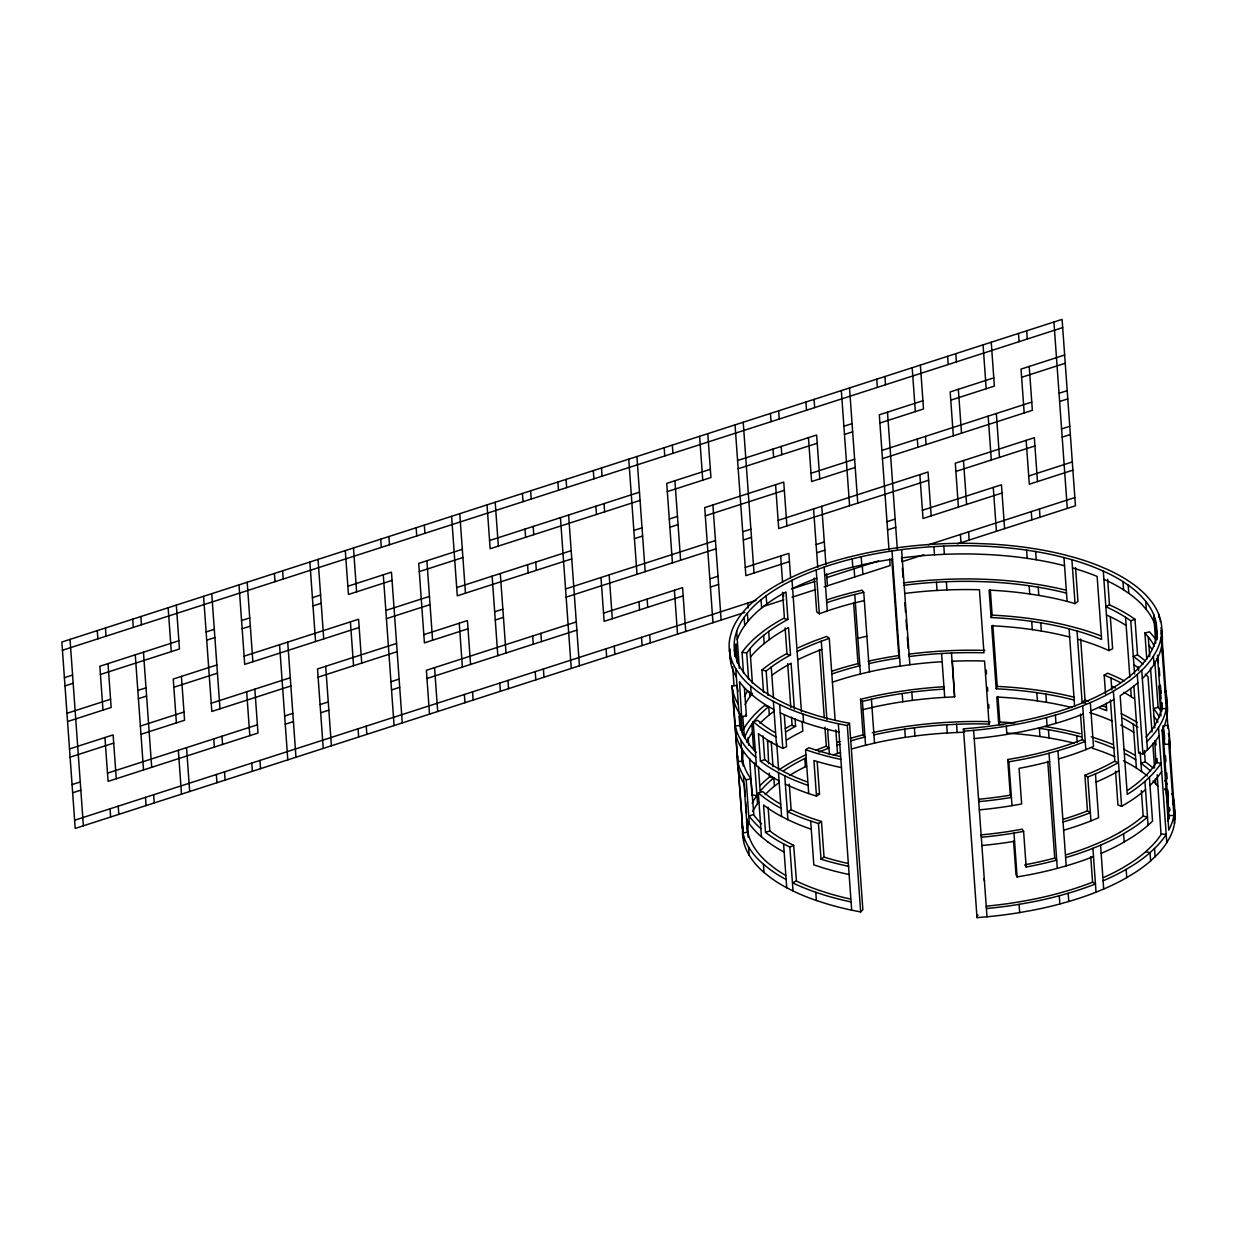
<?xml version="1.0" encoding="UTF-8"?>
<svg xmlns="http://www.w3.org/2000/svg" width="1237" height="1237" viewBox="0 0 1237 1237"><rect width="100%" height="100%" fill="white"/><g stroke="black" fill="none" stroke-linecap="round" stroke-linejoin="round"><path stroke-width="1.5" d="M737.329 662.862L735.969 643.889L735.721 644.894A174.046 83.049 -4.1 0 0 734.824 656.46L734.376 649.858A174.046 83.049 -4.1 0 1 735.134 636.668L736.835 630.885A172.438 82.276 -4.1 0 1 743.978 617.526L747.38 613.104A175.453 83.729 -4.1 0 1 759.487 601.027L766.151 595.801A183.323 87.471 -4.1 0 1 784.413 584.266L792.02 580.292A193.575 92.373 -4.1 0 1 812.91 571.169L824.151 567.072A206.687 98.62 -4.1 0 1 850.02 559.402L862.05 556.511A219.506 104.743 -4.1 0 1 891.305 551.068L901.603 549.615A228.922 109.227 -4.1 0 1 930.533 546.8L943.8 546.089A235.107 112.18 -4.1 0 1 974.694 545.842L987.775 546.352A235.417 112.335 -4.1 0 1 1025.829 550.017L1035.663 551.547A229.866 109.676 -4.1 0 1 1061.037 556.789L1071.907 559.696A219.707 104.836 -4.1 0 1 1095.286 567.675L1104.347 571.556A206.888 98.728 -4.1 0 1 1123.01 581.622L1128.206 585.132A194.998 93.038 -4.1 0 1 1141.349 596.311L1145.941 601.569A183.493 87.564 -4.1 0 1 1153.564 614.341L1155.172 618.948A176.118 84.039 -4.1 0 1 1156.781 631.458L1156.178 637.364A172.453 82.291 -4.1 0 1 1151.601 650.724L1148.261 656.43A173.768 82.91 -4.1 0 1 1139.2 667.609L1132.953 673.531A179.674 85.74 -4.1 0 1 1117.413 685.112L1109.357 689.999A189.879 90.61 -4.1 0 1 1088.112 700.559L1079.793 703.992A201.353 96.084 -4.1 0 1 1056.367 712.125L1044.492 715.512A214.573 102.377 -4.1 0 1 1016.536 721.882L1003.903 724.124A226.108 107.882 -4.1 0 1 973.612 727.974L963.468 728.84L977.014 917.622L987.327 916.756A231.304 110.371 -4.1 0 0 1018.329 912.798L1031.271 910.509A219.475 104.728 -4.1 0 0 1059.846 904L1072.031 900.521A206.316 98.45 -4.1 0 0 1096.044 892.186L1104.564 888.661A194.812 92.961 -4.1 0 0 1126.366 877.837L1134.654 872.812A184.591 88.074 -4.1 0 0 1150.626 860.906L1157.043 854.813A178.716 85.276 -4.1 0 0 1166.367 843.325L1169.8 837.434A177.355 84.626 -4.1 0 0 1174.501 823.703L1175.135 817.611A181.081 86.404 -4.1 0 0 1174.609 809.725M736.371 677.01A185.612 88.569 -4.1 0 1 731.113 664.656L729.382 650.245A178.963 85.384 -4.1 0 1 730.17 636.684L731.917 630.715A177.463 84.673 -4.1 0 1 739.278 616.969L742.772 612.423A180.401 86.08 -4.1 0 1 755.219 600.022L762.069 594.641A188.333 89.868 -4.1 0 1 780.841 582.797L788.649 578.73A198.554 94.739 -4.1 0 1 810.065 569.36L821.615 565.154A211.589 100.97 -4.1 0 1 848.087 557.299L860.411 554.346A224.5 107.124 -4.1 0 1 890.331 548.764L900.861 547.295A233.87 111.593 -4.1 0 1 930.41 544.404L943.97 543.692A240.117 114.577 -4.1 0 1 975.514 543.445L988.873 543.955A240.457 114.732 -4.1 0 1 1027.746 547.697L1037.781 549.259A234.814 112.041 -4.1 0 1 1063.696 554.609L1074.814 557.593A224.717 107.217 -4.1 0 1 1098.734 565.742L1108.027 569.731A211.836 101.078 -4.1 0 1 1127.123 580.045L1132.443 583.632A199.915 95.388 -4.1 0 1 1145.926 595.105L1150.642 600.502A188.441 89.914 -4.1 0 1 1158.466 613.614L1160.12 618.361A181.081 86.404 -4.1 0 1 1161.775 631.21L1161.172 637.163A177.355 84.626 -4.1 0 1 1156.44 651.033L1152.992 656.924A178.716 85.276 -4.1 0 1 1143.684 668.413L1137.267 674.505A184.591 88.074 -4.1 0 1 1121.294 686.411L1113.006 691.437A194.812 92.961 -4.1 0 1 1091.204 702.26L1082.684 705.786A206.316 98.45 -4.1 0 1 1058.671 714.12L1046.487 717.599A219.475 104.728 -4.1 0 1 1017.912 724.109L1004.97 726.397A231.304 110.371 -4.1 0 1 973.952 730.34L963.654 731.222L963.468 728.84M1163.12 726.877A176.118 84.039 -4.1 0 1 1164.45 738.365L1163.831 744.272L1169.181 818.832M1166.213 703.327L1165.826 697.854A181.081 86.404 -4.1 0 1 1167.481 710.703L1166.847 716.811A177.355 84.626 -4.1 0 1 1162.131 730.541L1168.749 830.073L1169.212 829.223A177.355 84.626 -4.1 0 0 1173.913 815.492L1168.95 815.539A172.453 82.291 -4.1 0 1 1167.542 821.213M1162.842 725.856L1167.79 725.269A181.081 86.404 -4.1 0 1 1169.444 738.118L1168.841 744.071L1174.501 823.703M1162.27 641.044L1162.363 639.436A181.081 86.404 -4.1 0 0 1161.002 627.638M1161.899 702.724L1162.161 709.249M1166.8 704.1L1166.893 702.492A181.081 86.404 -4.1 0 0 1165.239 689.627L1164.96 688.731M1169.939 747.952L1170.032 746.344A181.081 86.404 -4.1 0 0 1168.377 733.479M1174.454 811.008L1174.547 809.385A181.081 86.404 -4.1 0 0 1173.186 797.587M863.009 709.605L872.843 707.27A219.506 104.743 -4.1 0 1 902.113 701.827L912.411 700.374A228.922 109.227 -4.1 0 1 941.342 697.56L954.608 696.848L952.351 660.697M1161.141 637.318L1166.847 716.811M1168.81 744.21L1163.831 744.272M737.252 639.575L737.422 639.096A172.438 82.276 -4.1 0 1 744.566 625.752L747.968 621.314A175.453 83.729 -4.1 0 1 760.075 609.253L766.739 604.027A183.323 87.471 -4.1 0 1 785 592.492L785.974 591.966L787.938 619.381L786.964 619.907A183.323 87.471 -4.1 0 0 768.703 631.427L762.038 636.668A175.453 83.729 -4.1 0 0 749.931 648.729L746.715 652.92L748.586 679.175M873.956 734.886L874.822 734.685A219.506 104.743 -4.1 0 1 904.077 729.242L914.375 727.789A228.922 109.227 -4.1 0 1 943.305 724.975L956.572 724.263A235.107 112.18 -4.1 0 1 987.466 724.016L989.074 724.062L989.94 721.666M1072.494 567.922A219.707 104.836 -4.1 0 1 1095.889 575.901L1097.126 576.411L1101.641 639.452L1100.404 638.941A219.707 104.836 -4.1 0 0 1077.01 630.978L1066.139 628.056A229.866 109.676 -4.1 0 0 1040.765 622.814L1030.931 621.283A235.417 112.335 -4.1 0 0 992.878 617.619L991.084 617.526L992.136 615.129L990.296 589.554M1074.164 700.08L1071.242 699.322A229.866 109.676 -4.1 0 0 1045.868 694.081L1036.049 692.55A235.417 112.335 -4.1 0 0 997.996 688.885L996.187 688.808L997.238 686.411L992.863 625.273M1003.439 724.681A235.417 112.335 -4.1 0 0 1000.547 724.526L998.738 724.434L999.79 722.037L997.965 696.462M1142.339 678.572L1144.271 676.639A178.716 85.276 -4.1 0 0 1153.595 665.15L1157.028 659.259A177.355 84.626 -4.1 0 0 1161.729 645.528M1146.854 741.628L1148.786 739.695A178.716 85.276 -4.1 0 0 1158.11 728.191L1161.543 722.315A177.355 84.626 -4.1 0 0 1166.259 708.585L1161.28 708.646A172.453 82.291 -4.1 0 1 1156.703 721.991L1153.363 727.696A173.768 82.91 -4.1 0 1 1146.034 737.051M1159.115 735.768L1158.698 736.417A178.716 85.276 -4.1 0 1 1149.389 747.906L1142.957 753.998L1138.659 753.024L1133.819 685.607M1154.755 740.777L1155.915 763.337A173.768 82.91 -4.1 0 1 1146.869 774.517L1140.622 780.439A179.674 85.74 -4.1 0 1 1127.618 790.35M1161.682 771.393L1161.249 772.058A178.716 85.276 -4.1 0 1 1151.941 783.547L1149.993 785.48M1157.183 774.764L1161.033 834.604A173.768 82.91 -4.1 0 1 1151.972 845.783L1145.725 851.705A179.674 85.74 -4.1 0 1 1130.185 863.287L1122.129 868.173A189.879 90.61 -4.1 0 1 1104.115 877.296M743.499 672.974L742.03 652.347L745.323 648.064A180.401 86.08 -4.1 0 1 757.771 635.663L764.621 630.282A188.333 89.868 -4.1 0 1 783.392 618.438L787.938 619.381M745.045 704.611A172.438 82.276 -4.1 0 1 749.668 697.019L752.513 693.261M742.757 716.316L744.488 737.778A172.438 82.276 -4.1 0 1 751.632 724.434L755.034 719.996A175.453 83.729 -4.1 0 1 767.141 707.935L768.718 706.652L769.306 714.878L767.729 716.161A175.453 83.729 -4.1 0 0 759.997 723.367M752.714 811.518A172.438 82.276 -4.1 0 1 757.338 803.926L758.714 802.04M752.405 732.412L752.22 732.66A172.438 82.276 -4.1 0 0 746.669 742.169M752.05 795.144L749.637 758.59M729.382 650.245L730.526 656.43A185.612 88.569 -4.1 0 0 735.783 668.8L738.922 673.531A194.998 93.038 -4.1 0 0 750.534 685.947L756.812 690.988A207.785 99.146 -4.1 0 0 773.372 701.364L779.959 704.719A219.861 104.913 -4.1 0 0 802.071 713.78L812.523 717.182A231.164 110.309 -4.1 0 0 838.33 723.769L851.69 910.169L860.674 911.947L847.314 725.547L849.51 723.274L840.773 721.542A226.263 107.959 -4.1 0 1 815.508 715.11L805.302 711.785M860.674 911.947L862.869 909.674L849.51 723.274M1137.854 682.731A184.591 88.074 -4.1 0 1 1121.882 694.637L1120.165 695.72L1127.247 794.401L1128.948 793.319A184.591 88.074 -4.1 0 0 1144.921 781.413L1151.353 775.321A178.716 85.276 -4.1 0 0 1160.662 763.832L1161.095 763.167L1156.332 762.719M1103.11 880.806L1103.976 880.435A194.812 92.961 -4.1 0 0 1125.778 869.611L1134.066 864.586A184.591 88.074 -4.1 0 0 1150.039 852.68L1156.456 846.587A178.716 85.276 -4.1 0 0 1165.764 835.099L1166.197 834.449L1161.435 833.985M1101.146 853.391L1102.012 853.02A194.812 92.961 -4.1 0 0 1123.814 842.196L1132.102 837.171A184.591 88.074 -4.1 0 0 1148.075 825.265L1152.559 821.121L1149.405 777.253M750.519 656.955A175.453 83.729 -4.1 0 1 762.626 644.894L769.29 639.653A183.323 87.471 -4.1 0 1 787.552 628.133L788.541 627.592L790.505 655.007L789.515 655.533A183.323 87.471 -4.1 0 0 771.254 667.068L766.167 671.011L761.93 669.975L763.538 692.488M761.93 669.975L767.187 665.908A188.333 89.868 -4.1 0 1 785.943 654.064L790.505 655.007M769.306 714.878L774.408 710.935M768.641 763.755L767.636 740.762M767.033 741.257L771.842 741.813M765.1 794.633A175.453 83.729 -4.1 0 1 772.847 787.428L779.511 782.201M774.408 786.144L773.821 777.918L769.584 776.882L767.991 778.197A180.401 86.08 -4.1 0 0 760.028 785.603M772.259 779.202L773.821 777.918M991.084 617.526L989.105 590.126L990.914 590.204A235.417 112.335 -4.1 0 1 1028.968 593.868L1038.802 595.399A229.866 109.676 -4.1 0 1 1064.176 600.641L1075.046 603.563L1077.968 601.46L1075.541 567.69M1077.025 630.963L1082.128 702.245L1085.035 700.142A224.717 107.217 -4.1 0 1 1088.637 701.193M785.356 784.057L785.65 784.212A219.861 104.913 -4.1 0 0 807.776 793.273L816.482 796.149L819.512 794.077L817.224 762.193M818.446 823.548L821.476 821.492L824.028 857.117L820.997 859.189L818.446 823.548L809.74 820.688A219.861 104.913 -4.1 0 1 787.613 811.627L791.371 809.833A214.774 102.485 -4.1 0 0 812.972 818.693L821.476 821.492M808.72 793.613L805.565 749.746L808.766 747.736L818.074 750.735A226.263 107.959 -4.1 0 0 839.985 756.456M1115.527 771.177L1117.939 804.931L1121.619 806.354L1129.551 801.53A184.591 88.074 -4.1 0 0 1145.524 789.639M1065.614 857.643L1068.892 856.669A206.316 98.45 -4.1 0 0 1092.905 848.335L1101.425 844.809A194.812 92.961 -4.1 0 0 1123.227 833.97L1131.515 828.945A184.591 88.074 -4.1 0 0 1147.488 817.038L1143.174 816.064A179.674 85.74 -4.1 0 1 1127.634 827.646L1119.578 832.532M1113.965 699.446L1113.594 699.663A194.812 92.961 -4.1 0 1 1091.792 710.486L1090.926 710.858M1084.911 775.259L1087.787 777.052L1096.322 773.527A194.812 92.961 -4.1 0 0 1118.109 762.703L1114.475 761.265A189.879 90.61 -4.1 0 1 1093.214 771.826L1084.911 775.259L1087.462 810.9L1090.354 812.694A206.316 98.45 -4.1 0 1 1066.325 821.028L1063.062 822.002M1119.068 770.713L1118.696 770.929A194.812 92.961 -4.1 0 1 1096.894 781.753L1096.044 782.124M1105.538 693.849L1104.193 675.093L1107.672 673.175L1115.681 676.639A211.836 101.078 -4.1 0 1 1124.309 680.891M795.066 718.635L795.607 726.274L791.046 725.33A188.333 89.868 -4.1 0 0 785.309 728.608M795.607 726.274L794.633 726.799A183.323 87.471 -4.1 0 0 786.361 731.624M1145.508 661.146A199.915 95.388 -4.1 0 0 1137.545 654.899L1134.994 619.273L1129.659 615.67A211.836 101.078 -4.1 0 0 1110.563 605.372L1109.481 604.878L1105.847 606.718L1106.914 607.197A206.888 98.728 -4.1 0 1 1125.562 617.263L1130.757 620.758L1134.576 673.995M1077.597 639.189A219.707 104.836 -4.1 0 1 1100.992 647.167L1109.001 650.569L1112.62 648.729L1110.331 616.846M806.091 757.833A193.575 92.373 -4.1 0 0 804.792 758.467L797.185 762.44A183.323 87.471 -4.1 0 0 783.763 770.574M806.679 766.059A193.575 92.373 -4.1 0 0 805.38 766.693L797.772 770.666A183.323 87.471 -4.1 0 0 789.5 775.475M808.117 785.387L807.173 785.062A219.861 104.913 -4.1 0 1 785.062 775.986L778.475 772.646A207.785 99.146 -4.1 0 1 761.915 762.255L760.399 761.111L758.436 733.696L759.951 734.84A207.785 99.146 -4.1 0 0 776.511 745.231L782.805 748.416L786.577 746.653L784.304 714.77M811.271 829.238L810.328 828.914A219.861 104.913 -4.1 0 1 788.201 819.837L781.614 816.497A207.785 99.146 -4.1 0 1 765.054 806.122L763.554 804.962L765.517 832.377L767.033 833.522A207.785 99.146 -4.1 0 0 783.593 843.912L789.871 847.098L793.659 845.335L796.473 881.1A214.774 102.485 -4.1 0 0 818.074 889.96L828.28 893.284A226.263 107.959 -4.1 0 0 850.206 898.99M796.211 880.96L792.731 882.893A219.861 104.913 -4.1 0 0 814.843 891.954L825.295 895.356A231.164 110.309 -4.1 0 0 851.102 901.943M814.271 578.127L816.698 611.882L819.327 613.784L827.306 610.939A206.687 98.62 -4.1 0 1 853.159 603.254L864.323 600.563M797.123 651.574A193.575 92.373 -4.1 0 1 818.013 642.436L829.269 638.338L835.145 720.413M818.894 752.065A193.575 92.373 -4.1 0 1 825.682 749.344L828.96 748.091L826.331 746.205L822.837 747.519A198.554 94.739 -4.1 0 0 815.879 750.318M1058.547 758.961L1061.81 757.987A206.316 98.45 -4.1 0 0 1085.823 749.653L1093.493 746.483L1090.338 702.631M1063.65 830.228L1066.928 829.254A206.316 98.45 -4.1 0 0 1090.941 820.92L1098.595 817.75L1095.456 773.898M816.776 578.143L813.498 579.38A193.575 92.373 -4.1 0 0 792.608 588.518M821.878 649.41L818.6 650.662A193.575 92.373 -4.1 0 0 797.726 659.785M1130.757 620.758L1134.994 619.273M1133.308 656.399L1137.545 654.899M1153.178 768.053A199.915 95.388 -4.1 0 0 1145.215 761.806L1140.978 763.306A194.998 93.038 -4.1 0 1 1150.626 771.084M833.274 754.957L837.511 753.472A206.687 98.62 -4.1 0 1 840.495 752.467M760.399 761.111L764.713 759.657L766.198 760.786A202.853 96.795 -4.1 0 0 782.372 770.914L788.819 774.192A214.774 102.485 -4.1 0 0 807.142 781.877M765.517 832.377L769.816 830.924L771.3 832.053A202.853 96.795 -4.1 0 0 787.474 842.196L793.659 845.335M62.438 650.26L1062.676 327.604M64.401 677.675L72.581 675.046M178.87 640.751L99.841 666.248L102.98 710.1M206.131 631.952L214.31 629.324M241.555 620.526L249.735 617.897M312.42 597.672L320.599 595.028M347.844 586.245L391.464 572.174L402.272 722.934M462.329 549.321L418.709 563.392L424.415 642.884L468.019 628.813M489.574 540.523L639.483 492.171M710.332 469.318L666.728 483.373L672.433 562.866M737.592 460.52L816.636 435.022L819.775 478.889M843.881 426.239L852.061 423.595M922.926 400.742L879.321 414.797L889.016 550.032M993.79 377.873L950.186 391.943L953.325 435.811M1064.655 355.019L1021.035 369.09L1024.19 412.942M64.989 685.901L73.169 683.257M100.429 674.474L179.458 648.977L176.319 605.109M206.718 640.178L214.898 637.55M242.143 628.752L250.322 626.123M313.007 605.898L321.187 603.254M392.052 580.4L348.447 594.471L345.293 550.604M419.297 571.602L462.916 557.547M640.07 500.397L490.161 548.749L487.022 504.897M667.315 491.599L710.935 477.544L707.78 433.677M738.18 468.746L817.224 443.248M844.469 434.45L852.649 431.821M879.909 423.023L923.513 408.968L920.374 365.101M950.774 400.169L994.378 386.099L991.239 342.247M1021.623 377.316L1065.243 363.245M66.953 713.316L110.572 699.245M137.817 690.447L145.997 687.818M216.862 664.965L173.257 679.02L176.396 722.887M244.106 656.167L358.575 619.242L361.73 663.094M385.836 610.444L429.44 596.389M456.7 587.59L571.169 550.666M633.854 530.441L642.034 527.812M669.279 519.014L677.459 516.37M811.008 473.292L854.612 459.236M881.873 450.438L1031.766 402.087M1059.027 393.289L1067.206 390.66M67.556 721.542L111.16 707.471L108.006 663.604M138.405 698.673L146.584 696.044M173.845 687.246L217.449 673.175M359.178 627.468L244.71 664.393L239.004 584.9M386.423 618.67L430.028 604.599M571.757 558.892L457.288 595.817L451.598 516.324M634.442 538.667L642.621 536.023M669.882 527.24L678.046 524.596M705.306 515.814L784.351 490.316M855.2 467.462L811.596 481.518L808.457 437.666M882.46 458.664L1032.354 410.313L1029.215 366.446M1059.614 401.515L1067.794 398.886M69.519 748.942L113.124 734.886L116.263 778.738M140.369 726.088L183.988 712.017M211.233 703.235L290.278 677.737M396.567 643.441L317.522 668.939L323.228 748.431M423.827 634.658L467.431 620.587L470.57 664.439M494.692 611.789L502.856 609.161M565.541 588.936L715.45 540.584M742.695 531.786L750.874 529.158M778.135 520.36L928.028 472.008L931.183 515.86M1061.578 428.93L1069.758 426.286M70.107 757.168L113.711 743.097M140.972 734.314L184.576 720.243L181.422 676.392M290.865 685.963L211.821 711.461L203.579 596.327M318.125 677.165L397.154 651.667M495.279 620.015L503.444 617.387M566.129 597.162L716.037 548.811M743.298 540.012L751.462 537.384M928.616 480.234L778.722 528.586L775.584 484.734M955.876 471.436L1034.921 445.938M1062.166 437.156L1070.345 434.512M72.071 784.583L80.25 781.939M107.495 773.156L257.404 724.805M284.649 716.007L292.829 713.362M320.089 704.58L328.253 701.936M390.954 681.726L399.118 679.082M576.272 621.933L426.378 670.284L429.517 714.151M603.532 613.15L682.577 587.652L685.715 631.504M709.822 578.854L718.001 576.226M745.262 567.427L788.866 553.356L790.629 578.035M816.111 544.574L824.29 541.93M886.975 521.705L895.155 519.076M922.415 510.278L1001.444 484.78L1004.599 528.647M1028.705 475.998L1072.309 461.927M72.658 792.809L80.838 790.165M285.237 724.233L293.416 721.588M320.677 712.806L328.856 710.162M391.541 689.937L399.706 687.308M426.966 678.51L576.859 630.159M683.164 595.878L604.12 621.361L600.981 577.509M710.409 587.08L718.589 584.436M789.453 561.583L745.849 575.653L735.041 424.879M816.714 552.784L824.878 550.156M887.563 529.931L895.743 527.302M1002.032 493.006L923.003 518.504L919.849 474.652M1072.896 470.153L1029.292 484.224L1026.153 440.357M74.622 820.224L755.993 600.424M791.417 588.998L815.044 581.375M826.842 577.571L878.626 560.856M928.229 544.868L1074.86 497.568M744.767 612.454L75.21 828.434L61.85 642.034L1062.088 319.378L1075.448 505.778L957.345 543.878M762.023 606.888L783.825 599.852M792.005 597.224L815.631 589.601M824.167 586.848L890.13 565.572L889.65 558.985M901.928 561.753L923.745 554.733M779.063 780.856A207.785 99.146 -4.1 0 1 762.502 770.481L756.364 765.564L753.209 721.712L757.632 720.351L763.646 725.145A202.853 96.795 -4.1 0 0 775.444 732.861M767.62 841.748L761.466 836.831L758.327 792.979L762.75 791.618L768.749 796.427A202.853 96.795 -4.1 0 0 780.562 804.127M1083.272 714.012A206.316 98.45 -4.1 0 1 1059.259 722.346L1047.074 725.825A219.475 104.728 -4.1 0 1 1018.499 732.335L1005.557 734.623A231.304 110.371 -4.1 0 1 974.555 738.566L974.215 738.597M1057.944 750.735L1049.038 753.24A219.475 104.728 -4.1 0 1 1020.463 759.75L1008.851 761.822L1007.738 759.549L1019.102 757.523A214.573 102.377 -4.1 0 0 1047.043 751.153L1058.918 747.766A201.353 96.084 -4.1 0 0 1082.36 739.633L1085.236 741.427A206.316 98.45 -4.1 0 1 1061.222 749.761L1057.944 750.735L1066.201 865.869L1057.295 868.359A219.475 104.728 -4.1 0 1 1028.72 874.884L1017.108 876.94L1015.994 874.667L1013.567 840.913M1068.165 893.269L1059.259 895.774A219.475 104.728 -4.1 0 1 1030.684 902.283L1017.742 904.572A231.304 110.371 -4.1 0 1 986.724 908.53L986.384 906.164A226.108 107.882 -4.1 0 0 1016.675 902.299L1029.308 900.072A214.573 102.377 -4.1 0 0 1057.264 893.702L1069.139 890.3A201.353 96.084 -4.1 0 0 1092.58 882.167L1095.456 883.96A206.316 98.45 -4.1 0 1 1071.443 892.294L1068.165 893.269L1068.753 901.495M1066.201 865.869L1069.479 864.895A206.316 98.45 -4.1 0 0 1093.493 856.561M1146.776 659.275L1144.89 633.019L1149.482 631.829L1153.193 636.127A188.441 89.914 -4.1 0 1 1155.884 639.807M892.557 559.186L891.892 559.279A219.506 104.743 -4.1 0 0 862.637 564.737L850.608 567.613A206.687 98.62 -4.1 0 0 824.739 575.298M832.408 682.205A206.687 98.62 -4.1 0 1 858.277 674.521L869.441 671.83L863.735 592.337L852.571 595.028A206.687 98.62 -4.1 0 0 826.703 602.713M857.89 638.338L866.874 636.205M831.821 673.979A206.687 98.62 -4.1 0 1 857.674 666.31L859.854 665.753L857.968 663.635L855.741 664.207A211.589 100.97 -4.1 0 0 832.315 671.042M860.535 699.276L870.632 696.879A224.5 107.124 -4.1 0 1 900.551 691.313L911.081 689.829A233.87 111.593 -4.1 0 1 940.63 686.952L944.047 686.736L944.125 689.133L940.754 689.334A228.922 109.227 -4.1 0 0 911.824 692.148L901.526 693.601A219.506 104.743 -4.1 0 0 872.255 699.044L862.421 701.394L860.535 699.276L863.086 734.917L864.972 737.02L862.792 737.577A206.687 98.62 -4.1 0 0 851.133 740.762M863.086 734.917L860.859 735.474A211.589 100.97 -4.1 0 0 850.236 738.365M964.535 732.242A235.107 112.18 -4.1 0 0 957.16 732.49L943.893 733.201A228.922 109.227 -4.1 0 0 914.963 736.015L904.664 737.453A219.506 104.743 -4.1 0 0 875.409 742.911L863.38 745.787A206.687 98.62 -4.1 0 0 851.721 748.988M1160.986 711.074A188.441 89.914 -4.1 0 0 1158.296 707.409L1153.595 708.476M868.838 663.62L869.704 663.419A219.506 104.743 -4.1 0 1 898.959 657.96L891.769 558.784M869.441 671.83L870.291 671.645A219.506 104.743 -4.1 0 1 899.562 666.186L909.86 664.748A228.922 109.227 -4.1 0 1 938.79 661.919L942.161 661.718M872.271 732.721L873.183 732.52A224.5 107.124 -4.1 0 1 903.103 726.939L913.633 725.47A233.87 111.593 -4.1 0 1 943.182 722.594L956.742 721.867A240.117 114.577 -4.1 0 1 988.286 721.619M733.263 698.549L733.665 700.297A185.612 88.569 -4.1 0 0 738.922 712.651L741.659 716.811L746.406 715.806L744.38 687.664M750.921 778.846L748.261 774.795A180.633 86.188 -4.1 0 1 743.143 762.765L742.741 761.033L737.778 761.605L738.18 763.337A185.612 88.569 -4.1 0 0 743.452 775.692L746.174 779.851L750.921 778.846L753.859 815.044A190.081 90.703 -4.1 0 0 761.528 823.78M753.472 814.487L749.127 816.064A194.998 93.038 -4.1 0 0 760.74 828.496L760.879 828.62M1054.713 858.061A214.573 102.377 -4.1 0 1 1026.756 864.431L1024.839 864.787L1026.153 867.029L1028.133 866.658A219.475 104.728 -4.1 0 0 1056.707 860.148L1054.713 858.061L1047.77 761.281M1023.602 831.388L1012.639 833.305A231.304 110.371 -4.1 0 1 981.621 837.248L981.281 834.882A226.108 107.882 -4.1 0 0 1011.572 831.032L1022.272 829.161L1023.602 831.388L1026.153 867.029M979.317 809.864L979.658 809.848A231.304 110.371 -4.1 0 0 1010.675 805.89L1021.638 803.973L1019.072 768.347L1021.051 767.976A219.475 104.728 -4.1 0 0 1049.625 761.466M1010.289 795.175L1009.021 795.391A226.108 107.882 -4.1 0 1 978.714 799.257L979.07 801.622A231.304 110.371 -4.1 0 0 1010.072 797.664L1011.402 797.448L1010.289 795.175L1007.738 759.549M1014.556 841.315L1013.227 841.531A231.304 110.371 -4.1 0 1 982.209 845.474L981.869 845.505M898.711 655.564L898 655.672A224.5 107.124 -4.1 0 0 868.065 661.238M851.69 910.169A231.164 110.309 -4.1 0 1 825.883 903.582L815.43 900.18A219.861 104.913 -4.1 0 1 793.319 891.119L786.732 887.764A207.785 99.146 -4.1 0 1 770.172 877.389L763.878 872.348A194.998 93.038 -4.1 0 1 752.266 859.931L749.143 855.2A185.612 88.569 -4.1 0 1 743.885 842.83L731.933 685.886L736.927 685.499L738.025 691.498M978.173 915.133L976.828 915.241L977.014 917.622M902.19 557.841A228.922 109.227 -4.1 0 1 931.121 555.026L944.388 554.315A235.107 112.18 -4.1 0 1 975.282 554.068L988.363 554.578A235.417 112.335 -4.1 0 1 1026.416 558.227L1036.25 559.758A229.866 109.676 -4.1 0 1 1061.624 565.015L1064.547 565.757M904.17 585.256A228.922 109.227 -4.1 0 1 933.1 582.426L946.351 581.715A235.107 112.18 -4.1 0 1 977.245 581.483L990.327 581.978A235.417 112.335 -4.1 0 1 1028.38 585.642L1038.214 587.173A229.866 109.676 -4.1 0 1 1063.588 592.415L1066.51 593.172M904.757 593.466A228.922 109.227 -4.1 0 1 933.688 590.652L946.954 589.941A235.107 112.18 -4.1 0 1 977.833 589.709L979.441 589.755L983.956 652.796L982.348 652.749A235.107 112.18 -4.1 0 0 951.469 652.997L938.203 653.693A228.922 109.227 -4.1 0 0 909.272 656.522L908.515 654.203A233.87 111.593 -4.1 0 1 938.079 651.311L951.624 650.585A240.117 114.577 -4.1 0 1 983.168 650.353L984.822 650.399M992.136 615.129L993.976 615.222A240.457 114.732 -4.1 0 1 1032.849 618.964L1042.884 620.526A234.814 112.041 -4.1 0 1 1068.814 625.891L1079.932 628.86A224.717 107.217 -4.1 0 1 1100.621 635.756M997.238 686.411L999.094 686.489A240.457 114.732 -4.1 0 1 1037.951 690.231L1048.002 691.792A234.814 112.041 -4.1 0 1 1073.917 697.158M999.79 722.037L1001.645 722.13A240.457 114.732 -4.1 0 1 1014.835 723.011M742.03 652.347L746.715 652.92M752.251 794.881L756.75 795.7A172.438 82.276 -4.1 0 0 752.127 803.292M996.187 688.808L991.672 625.752L993.481 625.845A235.417 112.335 -4.1 0 1 1031.519 629.509L1041.353 631.04A229.866 109.676 -4.1 0 1 1066.727 636.282L1069.649 637.024M998.738 724.434L996.775 697.019L998.584 697.111A235.417 112.335 -4.1 0 1 1036.637 700.776L1046.471 702.307A229.866 109.676 -4.1 0 1 1071.83 707.549M1038.601 728.191L1048.435 729.722A229.866 109.676 -4.1 0 1 1073.793 734.964L1081.107 736.865M1006.903 733.093A235.417 112.335 -4.1 0 1 1039.188 736.402L1049.022 737.932A229.866 109.676 -4.1 0 1 1074.396 743.19M1044.662 726.49L1050.553 727.433A234.814 112.041 -4.1 0 1 1076.468 732.799L1080.226 733.742M847.314 725.547L838.33 723.769M1145.725 851.705L1150.039 852.68L1150.626 860.906M768.718 706.652L764.481 705.616L762.873 706.93A180.401 86.08 -4.1 0 0 750.426 719.331L746.932 723.877A177.463 84.673 -4.1 0 0 743.221 729.737M824.028 857.117L825.728 857.643A226.263 107.959 -4.1 0 0 847.639 863.364M820.997 859.189L822.744 859.73A231.164 110.309 -4.1 0 0 848.551 866.302M817.75 793.52L819.512 794.077M780.253 712.79L780.547 712.929A219.861 104.913 -4.1 0 0 802.658 722.006L813.111 725.408A231.164 110.309 -4.1 0 0 838.918 731.995M805.565 749.746L815.075 752.823A231.164 110.309 -4.1 0 0 840.882 759.41M1104.193 675.093L1112.017 678.464A206.888 98.728 -4.1 0 1 1120.459 682.623M1105.507 710.208L1106.744 710.718L1106.203 703.219M1112.774 744.442L1111.506 743.932A224.717 107.217 -4.1 0 0 1091.189 736.835M1112.202 721.001L1106.094 718.434A219.707 104.836 -4.1 0 0 1089.689 712.574M1114.166 748.416L1108.058 745.849A219.707 104.836 -4.1 0 0 1095.07 741.102M1114.753 756.642L1108.646 754.075A219.707 104.836 -4.1 0 0 1092.256 748.215M1103.883 579.303L1104.935 579.782A206.888 98.728 -4.1 0 1 1123.598 589.848L1128.793 593.358A194.998 93.038 -4.1 0 1 1141.937 604.537L1146.529 609.795A183.493 87.564 -4.1 0 1 1154.152 622.551L1154.307 622.969M1106.45 614.944L1107.502 615.423A206.888 98.728 -4.1 0 1 1126.149 625.489M1111.553 686.21L1112.604 686.69A206.888 98.728 -4.1 0 1 1115.48 688.05M1123.706 692.287A206.888 98.728 -4.1 0 1 1131.267 696.756L1133.618 698.302M1123.01 718.249A206.888 98.728 -4.1 0 1 1133.231 724.171L1137.87 727.279M1123.412 760.709A206.888 98.728 -4.1 0 1 1136.37 768.022L1141.565 771.532A194.998 93.038 -4.1 0 1 1147.379 775.97M829.269 638.338L826.718 636.421L815.168 640.627A198.554 94.739 -4.1 0 0 798.267 647.817M741.659 716.811L739.51 681.742A194.998 93.038 -4.1 0 0 751.122 694.173L757.4 699.214A207.785 99.146 -4.1 0 0 773.96 709.59M753.209 721.712L759.363 726.629A207.785 99.146 -4.1 0 0 775.924 737.005M758.327 792.979L764.466 797.896A207.785 99.146 -4.1 0 0 781.026 808.271M785.665 875.394A202.853 96.795 -4.1 0 1 773.852 867.694L767.744 862.792A190.081 90.703 -4.1 0 1 756.41 850.669L753.364 846.062A180.633 86.188 -4.1 0 1 748.246 834.047L747.844 832.3L742.88 832.872L743.298 834.604A185.612 88.569 -4.1 0 0 748.555 846.974L751.694 851.705A194.998 93.038 -4.1 0 0 763.306 864.122L769.584 869.163A207.785 99.146 -4.1 0 0 786.144 879.538M755.637 757.214L755.776 757.338A194.998 93.038 -4.1 0 1 744.025 744.798L740.886 740.066A185.612 88.569 -4.1 0 1 735.628 727.696L735.226 725.964L740.174 725.408L740.592 727.14A180.633 86.188 -4.1 0 0 745.71 739.154L748.756 743.762A190.081 90.703 -4.1 0 0 756.41 752.513M756.364 765.564L756.224 765.44A194.998 93.038 -4.1 0 1 744.612 753.024L741.473 748.292A185.612 88.569 -4.1 0 1 736.216 735.922L735.814 734.19M761.466 836.831L761.327 836.722A194.998 93.038 -4.1 0 1 749.715 824.29L746.591 819.559L743.437 775.692M1144.89 633.019L1148.493 637.194A183.493 87.564 -4.1 0 1 1154.384 646.255M1153.008 780.995A194.998 93.038 -4.1 0 1 1154.709 782.712L1157.847 786.191M1148.879 645.157L1149.08 645.42A183.493 87.564 -4.1 0 1 1151.709 649.008M1153.982 716.424L1154.183 716.687A183.493 87.564 -4.1 0 1 1157.987 722.083M863.735 592.337L862.05 590.188L850.639 592.925A211.589 100.97 -4.1 0 0 827.213 599.775M745.524 714.553L746.406 715.806M1156.858 658.61L1158.327 662.816L1158.048 659.058M1161.96 729.876L1163.429 734.082A176.118 84.039 -4.1 0 1 1164.527 738.906M1166.336 792.515L1167.944 797.123A176.118 84.039 -4.1 0 1 1168.238 798.159M1166.924 800.726L1168.285 804.483M1171.98 793.706L1172.63 795.638M1161.017 693.153A176.118 84.039 -4.1 0 0 1160.291 690.231L1158.822 686.009L1160.971 716.022M1173.217 803.864L1173.496 804.761A181.081 86.404 -4.1 0 1 1173.774 805.813M738.334 704.425A185.612 88.569 -4.1 0 1 733.077 692.071L731.933 685.886M738.365 769.816L738.767 771.563A185.612 88.569 -4.1 0 0 744.04 783.918M984.126 878.765L984.436 881.146M734.376 649.858L735.474 655.873A180.633 86.188 -4.1 0 0 740.592 667.887L743.653 672.495A190.081 90.703 -4.1 0 0 754.972 684.618L761.095 689.519A202.853 96.795 -4.1 0 0 777.253 699.647L783.701 702.925A214.774 102.485 -4.1 0 0 805.302 711.785M1161.682 632.834L1167.388 712.326M1169.352 739.741L1175.042 819.234M1160.12 618.361L1160.368 621.639M1160.986 630.329L1161.249 634.086M1162.192 647.214L1162.873 656.584M1165.239 689.627L1165.47 692.921M1167.001 714.29L1168.022 728.547M1173.248 801.468L1173.496 804.761M1158.621 614.047L1158.868 617.34M1156.688 633.05L1157.167 639.622M1159.193 668.011L1159.749 675.665M1160.43 685.221L1160.986 692.859M1164.357 739.958L1164.589 743.236M1165.501 755.822L1165.903 761.544M1166.723 773.017L1167.14 778.738M1167.96 790.211L1168.377 795.932M1169.197 807.405L1169.46 811.225L1169.553 809.632A176.118 84.039 -4.1 0 0 1169.568 807.715M1155.172 618.948L1156.58 638.431M1160.291 690.231L1160.878 698.441M1161.265 703.93L1161.79 711.244M1162.966 727.495L1163.429 734.082M1167.944 797.123L1168.3 802.055M1157.445 655.146L1161.28 708.646M1153.719 614.743L1155.745 643.07M1166.491 792.917L1167.079 801.143M1154.786 661.269L1158.079 707.116M1153.425 656.275L1154.013 664.485M1158.528 727.542L1166.785 842.66M1145.725 601.306L1146.312 609.532M1148.276 636.931L1149.699 656.631M1150.518 668.088L1154.801 727.897M1155.76 741.272L1156.038 745.091M1156.997 758.467L1157.275 762.286M1151.972 731.902L1148.029 676.871L1147.039 675.804A194.998 93.038 -4.1 0 0 1145.338 674.088M1152.791 743.298L1154.569 767.961M1155.343 778.846L1155.698 783.779M1141.751 670.361L1147.441 749.854M1154.523 848.536L1155.111 856.746M1138.411 666.882L1138.674 670.624M1144.411 750.55L1145.215 761.806M1137.267 674.505L1142.957 753.998M1144.921 781.413L1148.075 825.265M1128.206 585.132L1128.793 593.358M1140.158 752.05L1141.565 771.532M1141.349 790.489L1143.174 816.064M1123.01 581.637L1123.598 589.848M1125.562 617.263L1129.845 677.072M1130.664 688.53L1131.252 696.756M1133.216 724.171L1136.37 768.022M1107.641 579.287L1109.481 604.878M1113.377 691.22L1121.619 806.354M1123.583 833.753L1124.186 841.98M1126.149 869.395L1126.737 877.621M1103.296 571.077L1109.001 650.569M1110.965 677.984L1111.816 689.859M1110.424 699.941L1114.8 761.08M1100.559 845.165L1103.698 889.032M1080.659 639.003L1085.035 700.142M1082.684 705.786L1085.823 749.653M1087.787 777.052L1090.941 820.92M1092.905 848.335L1096.044 892.186M1071.907 559.696L1075.046 603.563M1053.924 322.022L1067.284 508.422M1080.519 714.043L1082.36 739.633M1090.74 856.592L1092.565 882.167M1063.959 557.531L1067.098 601.398M1069.062 628.798L1074.644 706.652M1076.731 735.706L1077.195 742.293M1055.393 715.094L1055.981 723.32M1026.664 330.82L1027.251 339.031M1037.472 481.58L1034.333 437.712L955.289 463.21L958.428 507.077M1039.436 508.995L1040.023 517.221M1035.663 551.547L1036.25 559.758M1038.214 587.173L1038.802 595.399M1040.765 622.814L1041.353 631.04M1045.883 694.081L1046.471 702.307M1048.435 729.722L1049.022 737.932M1046.487 717.599L1047.074 725.825M1049.038 753.24L1057.295 868.359M1059.259 895.774L1059.846 904M1018.484 333.449L1019.072 341.675M1031.256 511.623L1031.844 519.849M1026.602 550.125L1027.189 558.351M1029.153 585.766L1029.741 593.992M1031.704 621.391L1032.292 629.618M1036.822 692.674L1037.41 700.884M1039.374 728.299L1039.961 736.525M996.342 413.514L999.481 457.365M983.059 344.876L986.198 388.743M988.162 416.158L991.301 460.009M993.28 487.424L996.419 531.276M1006.299 726.181L1006.887 734.407M1008.851 761.822L1012.005 805.674M1013.969 833.089L1017.108 876.94M1019.072 904.355L1019.659 912.581M986.245 670.083L986.507 673.902M987.466 687.277L987.744 691.096M988.703 704.471L988.981 708.291M989.074 724.062L984.559 661.022L982.951 660.975A235.107 112.18 -4.1 0 0 952.057 661.207M955.799 353.674L956.387 361.9M958.35 389.315L961.505 433.166M963.468 460.581L966.607 504.433M968.571 531.848L969.159 540.074M947.619 356.318L948.207 364.528M960.391 534.492L960.979 542.703M973.627 730.371L986.987 916.772M943.8 546.089L944.388 554.315M946.351 581.715L946.954 589.941M951.469 652.997L954.608 696.848M956.572 724.263L957.16 732.49M933.904 546.584L934.492 554.81M936.455 582.225L937.043 590.451M941.558 653.492L944.712 697.343M946.676 724.758L947.264 732.984M925.477 436.367L926.065 444.593M912.195 367.745L915.334 411.596M917.297 439.011L917.885 447.237M901.603 549.615L909.86 664.748M911.824 692.163L912.411 700.374M914.375 727.789L914.963 736.015M901.572 557.346L901.835 560.995M902.361 568.309L903.025 577.447M904.819 602.62L905.515 612.16M906.056 619.814L906.736 629.355M907.293 637.009L908.113 648.466M884.934 376.527L885.522 384.753M887.486 412.168L897.32 549.228M891.97 550.96L900.227 666.094M902.19 693.509L902.778 701.719M904.742 729.134L905.329 737.36M876.755 379.171L877.358 387.397M849.51 387.954L857.767 503.088M862.282 566.144L862.869 574.355M861.184 556.712L861.772 564.922M871.405 699.245L874.544 743.112M841.33 390.598L849.587 505.732M854.102 568.773L854.69 576.999M852.2 558.846L852.788 567.072M854.752 594.487L860.442 673.979M862.421 701.394L865.56 745.246M853.592 602.512L857.968 663.635M814.07 399.396L814.673 407.607M821.739 506.289L825.929 564.768M826.579 573.906L827.445 585.797M824.151 567.072L827.306 610.939M835.825 729.969L837.511 753.472M805.906 402.025L806.493 410.251M813.559 508.933L817.75 567.412M816.188 569.917L819.327 613.784M821.291 641.199L826.919 719.625M827.599 729.119L829.424 754.678M819.389 649.425L824.29 717.738M824.971 727.232L826.331 746.205M816.482 796.149L813.931 760.508L815.662 761.049A231.164 110.309 -4.1 0 0 841.485 767.62M803.014 714.105L803.602 722.331M810.683 821.012L813.822 864.879L823.332 867.957A231.164 110.309 -4.1 0 0 849.139 874.528M815.786 892.294L816.374 900.505M792.02 580.292L801.452 711.801M802.133 721.434L802.828 731.067L795.221 735.025A183.323 87.471 -4.1 0 0 786.948 739.85M804.792 758.482L805.38 766.693M778.645 410.823L779.233 419.049M781.196 446.449L781.784 454.675M786.902 525.941L783.748 482.09L704.719 507.587L712.976 622.721M794.37 709.079L791.092 663.233L790.103 663.759A183.323 87.471 -4.1 0 0 771.842 675.294M770.465 413.452L771.053 421.678M773.017 449.093L773.62 457.319M780.686 556.001L782.588 582.488M783.361 593.281L783.593 596.574M782.573 592.307L784.397 617.881M785.124 627.932L786.964 653.523M787.675 663.65L790.83 707.595M791.51 717.151L792.067 724.789M789.268 784.119L791.108 809.694M779.666 704.564L782.805 748.416M784.768 775.831L787.907 819.698M789.871 847.098L793.025 890.965M766.151 595.801L766.739 604.027M768.703 631.427L769.29 639.653M771.254 667.068L773.465 697.792M776.728 743.267L778.661 770.326M773.372 701.364L776.511 745.231M778.475 772.646L781.614 816.497M783.578 843.912L786.732 887.764M761.049 599.744L761.636 607.97M763.6 635.385L764.203 643.596M766.167 671.011L767.914 695.395M771.269 742.277L773.017 766.662M769.321 773.14L769.584 776.882M743.221 422.25L754.029 573.009M763.013 735.891L764.713 759.657M768.115 807.173L769.816 830.924M747.813 603.068L748.169 608.001M747.38 613.104L747.968 621.314M749.931 648.729L752.405 683.211M758.374 766.43L760.152 791.278A175.453 83.729 -4.1 0 1 772.259 779.202M750.658 686.071L751.246 694.297M763.43 864.246L764.018 872.472M744.148 617.294L744.736 625.505M749.498 691.854L749.854 696.787M751.818 724.186L753.642 749.607M754.601 762.982L757.508 803.679M748.138 737.577L748.679 745.215M736.664 631.349L739.309 668.227M746.174 779.851L749.313 823.703M740.994 714.105L742.494 734.979M739.262 712.605L740.53 730.34M741.813 748.246L743.097 765.966M744.427 784.536L745.246 796.009M745.648 801.731L746.483 813.204M746.885 818.94L748.199 837.248M735.783 668.8L738.922 712.651M739.138 716.316L739.819 725.949M740.886 740.066L741.473 748.292M741.612 750.983L742.509 763.337M746.591 820.394L747.38 831.326M748.555 846.974L749.143 855.2M732.644 666.65L734.005 685.623M730.108 654.698L730.711 662.924M732.675 690.323L743.483 841.098M712.899 504.943L721.14 620.077M699.601 436.321L702.755 480.172M672.356 445.104L672.943 453.33M674.907 480.745L680.613 560.237M664.176 447.748L664.764 455.974M674.397 590.281L677.536 634.148M636.916 456.53L645.173 571.664M647.137 599.079L647.724 607.305M649.688 634.705L650.275 642.931M628.752 459.174L636.993 574.308M638.957 601.708L639.56 609.934M641.524 637.349L642.111 645.575M601.491 467.973L602.079 476.183M604.043 503.598L604.63 511.824M609.161 574.865L612.3 618.732M614.263 646.147L614.851 654.358M593.312 470.601L593.899 478.827M595.863 506.242L596.466 514.468M606.084 648.776L606.671 657.002M566.067 479.399L566.654 487.625M568.618 515.025L579.426 665.8M557.887 482.028L558.475 490.254M560.438 517.669L571.247 668.428M530.627 490.826L531.214 499.052M533.178 526.452L533.765 534.678M535.745 562.093L536.332 570.319M540.847 633.359L541.435 641.586M543.399 669.001L543.986 677.227M522.447 493.455L523.035 501.681M525.014 529.096L525.601 537.322M527.565 564.737L528.153 572.963M532.668 636.004L533.255 644.23M535.219 671.645L535.807 679.855M495.202 502.253L498.341 546.105M500.305 573.52L506.01 653.012M507.974 680.427L508.562 688.653M492.125 576.164L497.831 655.656M499.794 683.071L500.382 691.297M459.762 513.68L465.468 593.172M472.534 691.854L473.122 700.08M459.252 623.232L462.391 667.083M464.37 694.498L464.957 702.724M424.337 525.106L424.925 533.333M426.889 560.748L432.594 640.24M434.558 667.655L437.697 711.507M416.158 527.751L416.745 535.977M388.913 536.533L389.5 544.759M380.733 539.177L381.321 547.403M383.284 574.818L394.093 725.578M353.473 547.976L356.612 591.827M366.245 726.15L366.832 734.376M350.411 621.871L353.55 665.738M358.065 728.779L358.653 737.005M318.048 559.402L323.738 638.895M325.702 666.31L331.408 745.803M309.868 562.031L315.559 641.524M282.608 570.829L283.196 579.055M287.726 642.096L295.968 757.23M274.428 573.473L275.031 581.684M279.547 644.74L287.804 759.858M247.184 582.256L252.874 661.749M254.837 689.164L257.992 733.015L108.083 781.382L104.944 737.515M259.956 760.43L260.543 768.656M246.673 691.808L249.812 735.659M251.776 763.074L252.363 771.3M211.743 593.683L220 708.816M221.964 736.231L222.552 744.458M224.515 771.857L225.119 780.083M213.785 738.86L214.388 747.086M216.351 774.501L216.939 782.727M186.54 747.658L189.678 791.51M168.139 607.754L171.294 651.605M178.36 750.287L181.499 794.154M140.894 616.552L141.482 624.762M143.446 652.177L151.703 767.311M153.666 794.726L154.254 802.952M132.715 619.18L133.302 627.406M135.266 654.821L143.523 769.94M145.487 797.355L146.074 805.581M105.454 627.979L106.042 636.205M118.226 806.153L118.814 814.379M97.275 630.607L97.878 638.833M110.047 808.782L110.65 817.008M70.03 639.405L83.389 825.806M747.504 832.717A174.046 83.049 -4.1 0 1 748.493 823.069M1169.274 808.271A176.118 84.039 -4.1 0 1 1169.63 810.189M742.741 836.645A178.963 85.384 -4.1 0 1 742.834 827.058M747.148 828.032A174.046 83.049 -4.1 0 1 747.04 820.641M742.154 828.419A178.963 85.384 -4.1 0 1 742.045 820.827M779.82 769.321A188.333 89.868 -4.1 0 1 793.613 760.971L801.421 756.905A198.554 94.739 -4.1 0 1 805.936 754.725M837.434 742.308A211.589 100.97 -4.1 0 1 839.938 741.489M836.923 745.246A206.687 98.62 -4.1 0 1 839.908 744.241M1125.562 753.89A206.888 98.728 -4.1 0 1 1135.782 759.796M1123.737 749.297A211.836 101.078 -4.1 0 1 1134.808 755.127M1164.79 780.501A188.441 89.914 -4.1 0 1 1167.311 784.196M1164.605 788.804A183.493 87.564 -4.1 0 1 1165.517 790.644M784.181 852.123A207.785 99.146 -4.1 0 1 767.605 841.748M1066.588 854.674A201.353 96.084 -4.1 0 0 1090.013 846.541L1098.332 843.093A189.879 90.61 -4.1 0 0 1119.578 832.532M1082.128 702.245A219.707 104.836 -4.1 0 1 1085.638 703.281M1099.136 707.78A219.707 104.836 -4.1 0 1 1105.507 710.208M1102.43 705.801A224.717 107.217 -4.1 0 1 1105.723 707.023M742.03 756.766A174.046 83.049 -4.1 0 1 741.922 749.359M1120.861 725.068A206.888 98.728 -4.1 0 1 1133.819 732.397M1121.17 713.656A211.836 101.078 -4.1 0 1 1137.329 722.578M1153.595 708.476A183.493 87.564 -4.1 0 1 1159.502 717.522M742.478 763.368A174.046 83.049 -4.1 0 1 743.375 751.802M737.639 765.378A178.963 85.384 -4.1 0 1 737.731 755.792M737.051 757.152A178.963 85.384 -4.1 0 1 736.835 751.539M1087.462 810.9A201.353 96.084 -4.1 0 1 1064.021 819.033M1133.896 664.625A194.998 93.038 -4.1 0 1 1137.669 667.439M1133.308 656.399A194.998 93.038 -4.1 0 1 1142.957 664.176M744.458 696.385A172.438 82.276 -4.1 0 1 747.797 690.679M1161.976 703.281A176.118 84.039 -4.1 0 1 1162.239 705.183M903.412 582.921A233.87 111.593 -4.1 0 1 932.976 580.045L946.521 579.318A240.117 114.577 -4.1 0 1 978.065 579.071L991.425 579.596A240.457 114.732 -4.1 0 1 1030.297 583.323L1040.332 584.9A234.814 112.041 -4.1 0 1 1066.248 590.25M1155.76 627.174A176.118 84.039 -4.1 0 1 1157.136 633.916M729.969 658.471A178.963 85.384 -4.1 0 1 730.062 648.884"/></g></svg>
